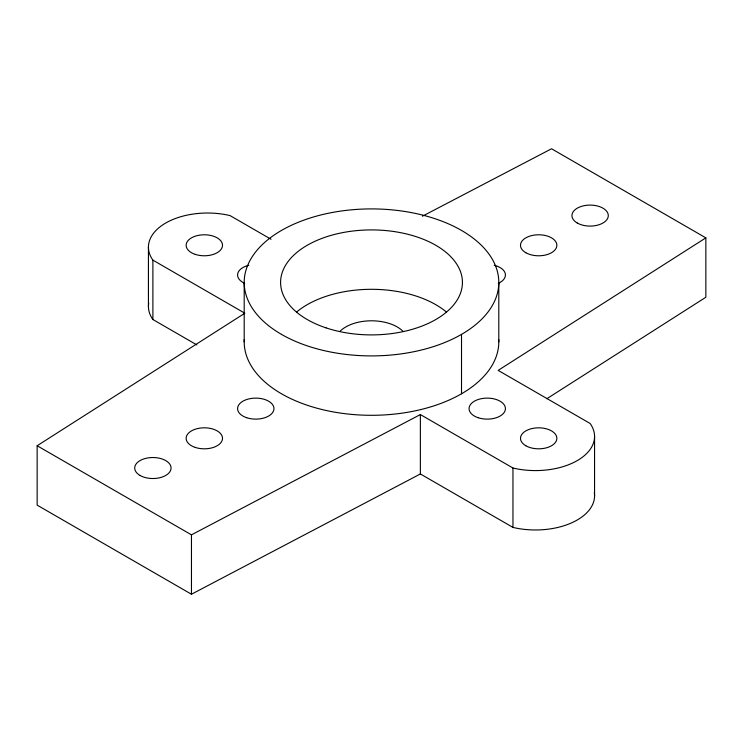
<?xml version="1.0" encoding="UTF-8"?>
<svg xmlns="http://www.w3.org/2000/svg" width="743" height="743" viewBox="0 0 743 743"><rect width="100%" height="100%" fill="white"/><g stroke="black" fill="none" stroke-linecap="round" stroke-linejoin="round"><path stroke-width="1.11" d="M594.289 492.572A59.106 34.122 0 0 1 512.958 527.409L420.371 473.96L191.462 594.233L37.15 505.138L37.15 445.744L244.837 313.221L152.891 260.134A59.106 34.122 0 0 1 165.745 223.011A59.106 34.122 0 0 1 230.042 215.591L271.019 239.246M422.414 216.213L551.538 148.767L705.85 237.862L498.163 370.385L590.109 423.473A59.106 34.122 0 0 1 577.255 460.595A59.106 34.122 0 0 1 512.958 468.016L420.371 414.557L191.462 534.839L37.15 445.744M546.922 398.675L705.85 297.256L705.85 237.862M148.73 303.153A59.106 34.122 0 0 0 152.891 319.527L196.858 344.919M594.567 436.512L594.567 495.906M512.958 468.016L512.958 527.409M498.804 282.405L498.804 341.799M461.514 334.378L461.514 393.771M420.371 414.557L420.371 473.96M244.196 282.405L244.196 341.799M191.462 534.839L191.462 594.233M152.891 260.134L152.891 319.527M148.433 247.094L148.433 306.488M244.688 283.315A18.185 10.504 0 0 1 248.803 265.279M498.748 339.56A127.304 73.501 0 0 1 371.5 415.3A127.304 73.501 0 0 1 244.252 339.56M296.717 311.939A90.934 52.502 0 0 1 446.283 311.939M494.197 265.279A18.185 10.504 0 0 1 498.312 283.315M339.997 331.304A36.37 20.999 0 0 1 403.003 331.304M525.812 252.713A18.185 10.504 0 0 0 556.238 248.004A18.185 10.504 0 0 0 533.966 235.141A18.185 10.504 0 0 0 525.812 252.713M246.667 417.715A18.185 10.504 0 0 0 273.953 408.622A18.185 10.504 0 0 0 246.667 399.53A18.185 10.504 0 0 0 246.667 417.715M326.038 327.867A90.934 52.502 0 0 0 462.434 282.405A90.934 52.502 0 0 0 326.038 236.943A90.934 52.502 0 0 0 326.038 327.867M195.233 447.416A18.185 10.504 0 0 0 222.51 438.324A18.185 10.504 0 0 0 195.233 429.222A18.185 10.504 0 0 0 195.233 447.416M525.812 445.744A18.185 10.504 0 0 0 556.238 441.036A18.185 10.504 0 0 0 533.966 428.182A18.185 10.504 0 0 0 525.812 445.744M140.028 475.446A18.185 10.504 0 0 0 170.453 470.737A18.185 10.504 0 0 0 148.182 457.874A18.185 10.504 0 0 0 140.028 475.446M195.233 254.375A18.185 10.504 0 0 0 222.51 245.283A18.185 10.504 0 0 0 195.233 236.19A18.185 10.504 0 0 0 195.233 254.375M478.139 417.715A18.185 10.504 0 0 0 505.426 408.622A18.185 10.504 0 0 0 478.139 399.53A18.185 10.504 0 0 0 478.139 417.715M577.255 223.011A18.185 10.504 0 0 0 607.681 218.303A18.185 10.504 0 0 0 585.41 205.449A18.185 10.504 0 0 0 577.255 223.011M281.486 334.378A127.304 73.501 0 0 0 494.466 301.426A127.304 73.501 0 0 0 338.548 211.411A127.304 73.501 0 0 0 281.486 334.378"/></g></svg>
